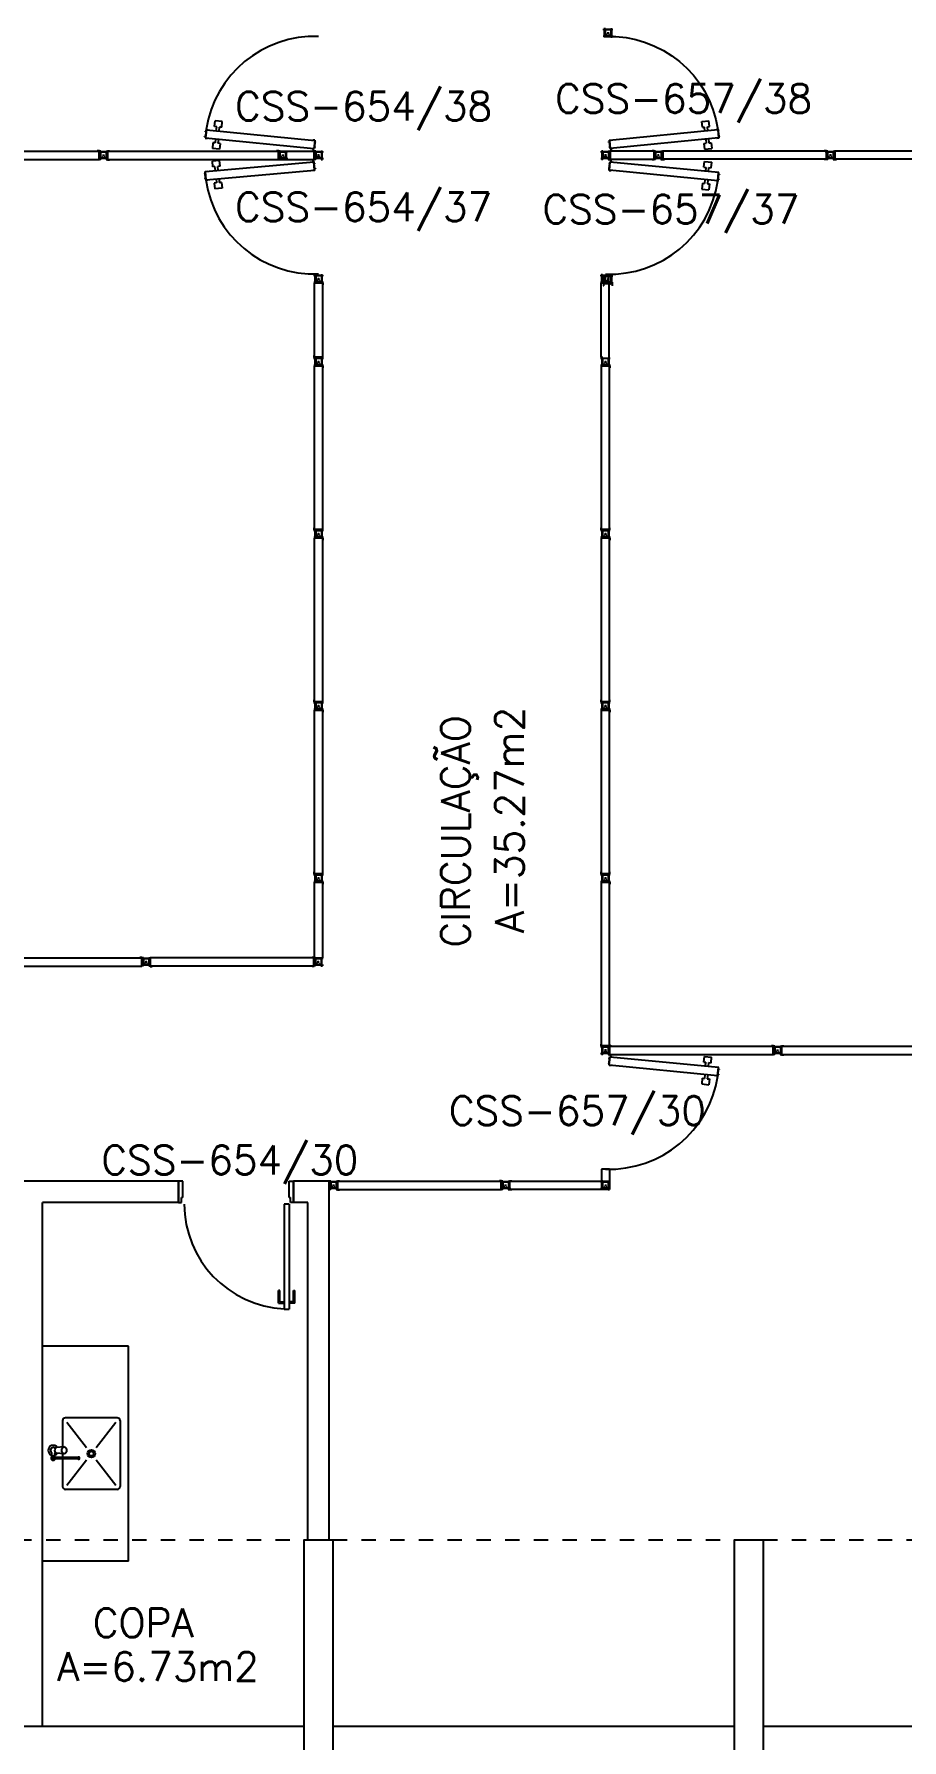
# Model space of a CAD drawing. Extents: x 0 to 244, y -71 to 76.
# Drawn here: x 184.09 to 190.14, y -27.64 to -15.75 of the extents above; entities that cross this region are included whole.
import ezdxf
from ezdxf.enums import TextEntityAlignment as Align

# ---------------------------------------------------------------- set-up
doc = ezdxf.new("R2010")
doc.units = 0
doc.header["$LTSCALE"] = 0.01
doc.header["$MEASUREMENT"] = 0
doc.linetypes.add('HIDDEN2', pattern=[0.1875, 0.125, -0.0625])
doc.layers.get('0').update_dxf_attribs({"linetype": 'CONTINUOUS'})
for name, color, linetype in [('ALV', 2, 'CONTINUOUS'), ('APSAN', 1, 'CONTINUOUS'), ('BANC', 2, 'CONTINUOUS'), ('DIV', 2, 'CONTINUOUS'), ('ESQ', 1, 'CONTINUOUS'), ('ESTR', 3, 'CONTINUOUS'), ('PROJ', 1, 'HIDDEN2'), ('TEXTO', 2, 'CONTINUOUS'), ('TEXTO-ENDEREÇO', 2, 'CONTINUOUS'), ('ÁREA', 2, 'CONTINUOUS')]:
    doc.layers.add(name, color=color, linetype=linetype)
doc.layers.get('0').freeze()
doc.styles.add('UNB-100', font='simplex.shx', dxfattribs={"height": 0.2})
doc.styles.add('UNB-100-1', font='simplex.shx', dxfattribs={"height": 0.2})

# ---------------------------------------------------------------- blocks, each defined once
blk = doc.blocks.new('PILAR-SSN')
blk.add_lwpolyline([(0.197, -42.962), (0.197, -44.462), (-0.003, -44.462), (-0.003, -42.962)], close=True)
blk = doc.blocks.new('MTDIV-SSN')
for p, q in [((-0.0185, 0.0285), (-0.0285, 0.0285)), ((-0.0285, 0.0185), (-0.0285, 0.0285)), ((-0.0265, 0.0185), (-0.0285, 0.0185)), ((-0.0265, 0.0185), (-0.0265, 0.0265)), ((-0.0235, 0.0265), (-0.0265, 0.0265)), ((-0.0235, 0.0215), (-0.0235, 0.0265)), ((-0.0235, -0.0265), (-0.0235, 0.0265)), ((-0.0215, 0.0215), (-0.0235, 0.0215)), ((-0.0215, 0.0265), (-0.0215, 0.0235)), ((-0.0185, 0.0265), (-0.0215, 0.0265)), ((0.0215, 0.0235), (-0.0215, 0.0235)), ((-0.0215, 0.0215), (-0.0215, -0.0215)), ((0.0195, 0.0215), (-0.0195, 0.0215)), ((-0.0195, 0.0215), (-0.0195, -0.0195)), ((-0.0185, 0.0285), (-0.0185, 0.0265)), ((-0.0049, 0), (0.0049, 0)), ((0, 0.0049), (0, -0.0049)), ((0.0185, 0.0265), (0.0185, 0.0285)), ((0.0185, 0.0285), (0.0285, 0.0285)), ((0.0185, 0.0265), (0.0215, 0.0265)), ((0.0195, 0.0215), (0.0195, -0.0195)), ((0.0215, 0.0265), (0.0215, 0.0235)), ((0.0235, 0.0215), (0.0215, 0.0215)), ((0.0215, 0.0215), (0.0215, -0.0215)), ((0.0235, 0.0215), (0.0235, 0.0265)), ((0.0235, 0.0265), (0.0265, 0.0265)), ((0.0235, 0.0265), (0.0235, -0.0265)), ((0.0265, 0.0265), (0.0265, 0.0185)), ((0.0265, 0.0185), (0.0285, 0.0185)), ((0.0285, 0.0185), (0.0285, 0.0285)), ((-0.0285, -0.0185), (-0.0285, -0.0285)), ((-0.0265, -0.0185), (-0.0285, -0.0185)), ((-0.0185, -0.0285), (-0.0285, -0.0285)), ((-0.0265, -0.0265), (-0.0265, -0.0185)), ((-0.0235, -0.0265), (-0.0265, -0.0265)), ((-0.0235, -0.0215), (-0.0235, -0.0265)), ((-0.0075, -0.0215), (-0.0235, -0.0215)), ((-0.0215, -0.0265), (-0.0215, -0.0235)), ((0.0215, -0.0235), (-0.0215, -0.0235)), ((-0.0185, -0.0265), (-0.0215, -0.0265)), ((-0.0095, -0.0195), (-0.0195, -0.0195)), ((-0.0185, -0.0285), (-0.0185, -0.0265)), ((-0.0095, -0.0195), (-0.0095, -0.0115)), ((-0.0075, -0.0115), (-0.0095, -0.0115)), ((-0.0075, -0.0215), (-0.0075, -0.0115)), ((-0.0055, -0.0135), (-0.0075, -0.0135)), ((-0.0055, -0.0215), (-0.0055, -0.0135)), ((0.0055, -0.0215), (-0.0055, -0.0215)), ((0.0055, -0.0215), (0.0055, -0.0135)), ((0.0075, -0.0135), (0.0055, -0.0135)), ((0.0075, -0.0215), (0.0075, -0.0115)), ((0.0095, -0.0115), (0.0075, -0.0115)), ((0.0235, -0.0215), (0.0075, -0.0215)), ((0.0095, -0.0195), (0.0095, -0.0115)), ((0.0195, -0.0195), (0.0095, -0.0195)), ((0.0185, -0.0265), (0.0185, -0.0285)), ((0.0185, -0.0265), (0.0215, -0.0265)), ((0.0185, -0.0285), (0.0285, -0.0285)), ((0.0215, -0.0265), (0.0215, -0.0235)), ((0.0235, -0.0215), (0.0235, -0.0265)), ((0.0235, -0.0265), (0.0265, -0.0265)), ((0.0265, -0.0185), (0.0265, -0.0265)), ((0.0265, -0.0185), (0.0285, -0.0185)), ((0.0285, -0.0185), (0.0285, -0.0285))]:
    blk.add_line(p, q)
blk = doc.blocks.new('PLXD-SSN')
at = {"color": 2}
for p, q in [((-0.194, 0.727), (-0.233, 0.723)), ((-0.229, 0.673), (-0.233, 0.723)), ((-0.192, 0.712), (-0.194, 0.727)), ((-0.164, 0.714), (-0.192, 0.712)), ((-0.172, 0.786), (-0.161, 0.787)), ((-0.172, 0.786), (-0.171, 0.772)), ((-0.169, 0.772), (-0.171, 0.772)), ((-0.17, 0.784), (-0.114, 0.789)), ((-0.17, 0.784), (-0.103, 0.028)), ((-0.159, 0.792), (-0.161, 0.792)), ((-0.161, 0.792), (-0.161, 0.787)), ((-0.159, 0.792), (-0.159, 0.787)), ((-0.159, 0.787), (-0.126, 0.79)), ((-0.124, 0.795), (-0.126, 0.795)), ((-0.126, 0.795), (-0.126, 0.79)), ((-0.124, 0.795), (-0.124, 0.79)), ((-0.124, 0.79), (-0.112, 0.791)), ((-0.114, 0.789), (-0.046, 0.033)), ((-0.112, 0.791), (-0.11, 0.777)), ((-0.11, 0.777), (-0.112, 0.777)), ((-0.107, 0.719), (-0.079, 0.722)), ((-0.08, 0.737), (-0.041, 0.74)), ((-0.079, 0.722), (-0.08, 0.737)), ((-0.036, 0.691), (-0.041, 0.74)), ((-0.189, 0.677), (-0.229, 0.673)), ((-0.162, 0.694), (-0.19, 0.692)), ((-0.189, 0.677), (-0.19, 0.692)), ((-0.106, 0.7), (-0.077, 0.702)), ((-0.076, 0.687), (-0.077, 0.702)), ((-0.076, 0.687), (-0.036, 0.691)), ((-0.105, 0.026), (-0.106, 0.04)), ((-0.104, 0.04), (-0.106, 0.04)), ((-0.105, 0.026), (-0.093, 0.027)), ((-0.103, 0.028), (-0.046, 0.033)), ((-0.092, 0.022), (-0.093, 0.027)), ((-0.09, 0.022), (-0.092, 0.022)), ((-0.091, 0.027), (-0.058, 0.03)), ((-0.09, 0.022), (-0.091, 0.027)), ((-0.057, 0.025), (-0.058, 0.03)), ((-0.055, 0.025), (-0.057, 0.025)), ((-0.056, 0.03), (-0.044, 0.031)), ((-0.055, 0.025), (-0.056, 0.03)), ((-0.045, 0.045), (-0.047, 0.045)), ((-0.044, 0.031), (-0.045, 0.045))]:
    blk.add_line(p, q, dxfattribs=at)
for p, q in [((-0.008, 0), (0.006, 0)), ((0, 0.007), (0, -0.006))]:
    blk.add_line(p, q)
at = {"color": 1}
blk.add_arc((-0.064, 0.029), 0.764, 98.125, 182.1419, dxfattribs=at)
blk = doc.blocks.new('DIV12-SSN')
for p, q in [((-0.005, 0), (0.005, 0)), ((0, -0.005), (0, 0.005)), ((0.024, 0.019), (0.028, 0.019)), ((0.024, 0.019), (0.024, 0.017)), ((0.024, 0.017), (0.028, 0.017)), ((0.028, 0.03), (0.043, 0.03)), ((0.028, 0.019), (0.028, 0.03)), ((0.028, -0.017), (0.028, 0.017)), ((0.03, 0.028), (1.169, 0.028)), ((0.03, -0.029), (0.03, 0.028)), ((0.043, 0.03), (0.043, 0.028)), ((1.157, 0.03), (1.157, 0.028)), ((1.171, 0.03), (1.157, 0.03)), ((1.169, -0.029), (1.169, 0.028)), ((1.171, 0.019), (1.171, 0.03)), ((1.176, 0.019), (1.171, 0.019)), ((1.176, 0.017), (1.171, 0.017)), ((1.171, -0.017), (1.171, 0.017)), ((1.176, 0.019), (1.176, 0.017)), ((1.195, 0), (1.205, 0)), ((1.2, -0.005), (1.2, 0.005)), ((0.024, -0.017), (0.028, -0.017)), ((0.024, -0.017), (0.024, -0.019)), ((0.024, -0.019), (0.028, -0.019)), ((0.028, -0.031), (0.028, -0.019)), ((0.028, -0.031), (0.043, -0.031)), ((0.03, -0.029), (1.169, -0.029)), ((0.043, -0.029), (0.043, -0.031)), ((1.157, -0.029), (1.157, -0.031)), ((1.171, -0.031), (1.157, -0.031)), ((1.176, -0.017), (1.171, -0.017)), ((1.176, -0.019), (1.171, -0.019)), ((1.171, -0.031), (1.171, -0.019)), ((1.176, -0.017), (1.176, -0.019))]:
    blk.add_line(p, q)
blk = doc.blocks.new('PE80-SSN')
at = {"color": 2}
for p, q in [((0.075, 0), (-0.075, 0)), ((-0.075, -0.03), (-0.075, 0)), ((0.075, 0), (0.075, -0.02)), ((0.04, -0.03), (-0.075, -0.03)), ((0.075, -0.02), (0.04, -0.02)), ((0.04, -0.03), (0.04, -0.02)), ((0.085, -0.03), (0.817, -0.03)), ((0.085, -0.03), (0.085, -0.065)), ((0.085, -0.065), (0.817, -0.065)), ((0.817, -0.065), (0.817, -0.03))]:
    blk.add_line(p, q, dxfattribs=at)
at = {"color": 1}
for p, q in [((0.777, 0.01), (0.687, 0.01)), ((0.687, 0), (0.687, 0.01)), ((0.777, 0.01), (0.777, -0.03)), ((0.767, 0), (0.687, 0)), ((0.767, -0.095), (0.687, -0.095)), ((0.687, -0.095), (0.687, -0.105)), ((0.777, -0.105), (0.687, -0.105)), ((0.767, 0), (0.767, -0.03)), ((0.767, -0.095), (0.767, -0.065)), ((0.777, -0.105), (0.777, -0.065))]:
    blk.add_line(p, q, dxfattribs=at)
for p, q in [((0.04, -0.771), (-0.075, -0.771)), ((-0.075, -0.771), (-0.075, -0.801)), ((0.075, -0.801), (-0.075, -0.801)), ((0.075, -0.802), (-0.075, -0.802)), ((0.04, -0.771), (0.04, -0.781)), ((0.075, -0.781), (0.04, -0.781)), ((0.075, -0.801), (0.075, -0.781))]:
    blk.add_line(p, q)
blk.add_arc((0.085, -0.03), 0.731, 270, 357.3429, dxfattribs=at)
blk = doc.blocks.new('INOXA1-P')
for p, q in [((0.22, 0.25), (0.14, 0.25)), ((0.5, 0.25), (0.22, 0.25)), ((0.12, 0.23), (0.12, 0.047)), ((0.15, 0.22), (0.287, 0.043)), ((0.353, 0.043), (0.49, 0.22)), ((0.52, 0.23), (0.52, -0.23)), ((0.043, 0.008), (0.043, -0.022)), ((0.062, 0.04), (0.071, 0.04)), ((0.131, 0.048), (0.076, 0.043)), ((0.131, -0.002), (0.076, 0.003)), ((0.22, -0.027), (0.054, -0.027)), ((0.22, -0.037), (0.054, -0.037)), ((0.063, -0.003), (0.063, -0.021)), ((0.12, -0.001), (0.12, -0.027)), ((0.12, -0.037), (0.12, -0.23)), ((0.15, -0.22), (0.287, -0.043)), ((0.231, -0.027), (0.22, -0.027)), ((0.231, -0.037), (0.22, -0.037)), ((0.353, -0.043), (0.49, -0.22)), ((0.22, -0.25), (0.14, -0.25)), ((0.5, -0.25), (0.22, -0.25))]:
    blk.add_line(p, q)
blk.add_lwpolyline([(0.076, 0.003), (0.072, 0.004), (0.069, 0.009), (0.067, 0.015), (0.066, 0.023), (0.067, 0.031), (0.069, 0.037), (0.072, 0.042), (0.076, 0.043)])
blk.add_lwpolyline([(0.131, 0.048), (0.137, 0.046), (0.143, 0.041), (0.147, 0.033), (0.148, 0.023), (0.147, 0.013), (0.143, 0.006), (0.137, 0), (0.131, -0.002), (0.125, 0), (0.119, 0.006), (0.115, 0.013), (0.114, 0.023), (0.115, 0.033), (0.119, 0.041), (0.125, 0.046)], close=True)
for radius in [0.0266, 0.0163]:
    blk.add_circle((0.32, 0), radius)
for centre, radius, start, end in [((0.14, 0.23), 0.02, 90, 180), ((0.5, 0.23), 0.02, 360, 90), ((0.054, 0.023), 0.0349, 36.1705, 252.2568), ((0.054, 0.023), 0.0189, 62.7367, 235.7375), ((0.073, -0.003), 0.01, 102.8285, 180), ((0.054, 0.023), 0.0349, 285.5373, 323.9987), ((0.054, -0.032), 0.0145, 20.161, 339.839), ((0.054, -0.032), 0.005, 90.0037, 269.9963), ((0.231, -0.032), 0.00738, 222.6559, 137.3441), ((0.231, -0.032), 0.005, 269.9935, 90.0065), ((0.14, -0.23), 0.02, 180, 270), ((0.5, -0.23), 0.02, 270, 360)]:
    blk.add_arc(centre, radius, start, end)
blk = doc.blocks.new('PLXE-SSN')
for p, q in [((0.043, 0.69), (0.048, 0.74)), ((0.121, 0.788), (0.047, 0.032)), ((0.087, 0.736), (0.048, 0.74)), ((0.086, 0.721), (0.087, 0.736)), ((0.114, 0.718), (0.086, 0.721)), ((0.178, 0.782), (0.103, 0.027)), ((0.119, 0.79), (0.118, 0.776)), ((0.118, 0.776), (0.12, 0.776)), ((0.131, 0.789), (0.119, 0.79)), ((0.178, 0.782), (0.121, 0.788)), ((0.131, 0.794), (0.133, 0.794)), ((0.131, 0.794), (0.131, 0.789)), ((0.133, 0.794), (0.133, 0.789)), ((0.166, 0.786), (0.133, 0.789)), ((0.166, 0.791), (0.168, 0.79)), ((0.166, 0.791), (0.166, 0.786)), ((0.168, 0.79), (0.168, 0.785)), ((0.18, 0.784), (0.168, 0.785)), ((0.176, 0.77), (0.178, 0.77)), ((0.18, 0.784), (0.178, 0.77)), ((0.199, 0.71), (0.2, 0.725)), ((0.2, 0.725), (0.24, 0.721)), ((0.235, 0.671), (0.24, 0.721)), ((0.082, 0.686), (0.043, 0.69)), ((0.082, 0.686), (0.084, 0.701)), ((0.112, 0.698), (0.084, 0.701)), ((0.169, 0.693), (0.197, 0.69)), ((0.171, 0.713), (0.199, 0.71)), ((0.195, 0.675), (0.197, 0.69)), ((0.195, 0.675), (0.235, 0.671)), ((-0.008, 0), (0.008, 0)), ((0, 0.006), (0, -0.007)), ((0.044, 0.031), (0.046, 0.045)), ((0.056, 0.029), (0.044, 0.031)), ((0.046, 0.045), (0.048, 0.045)), ((0.103, 0.027), (0.047, 0.032)), ((0.056, 0.024), (0.056, 0.029)), ((0.056, 0.024), (0.058, 0.024)), ((0.091, 0.026), (0.058, 0.029)), ((0.058, 0.024), (0.058, 0.029)), ((0.091, 0.021), (0.091, 0.026)), ((0.091, 0.021), (0.093, 0.021)), ((0.105, 0.025), (0.093, 0.026)), ((0.093, 0.021), (0.093, 0.026)), ((0.104, 0.039), (0.106, 0.039)), ((0.105, 0.025), (0.106, 0.039))]:
    blk.add_line(p, q)
blk.add_arc((0.065, 0.028), 0.764, 357.9063, 81.358)

msp = doc.modelspace()

# ---------------------------------------------------------------- linework, layer by layer
at = {"layer": 'ALV'}
for p, q in [((185.096, -23.742), (183.049, -23.742)), ((185.096, -23.742), (185.096, -23.892)), ((185.897, -23.742), (185.897, -23.892)), ((186.147, -23.742), (185.897, -23.742)), ((186.147, -26.242), (186.147, -23.742)), ((184.147, -27.542), (184.147, -23.892)), ((185.096, -23.892), (184.147, -23.892)), ((185.997, -23.892), (185.897, -23.892)), ((185.997, -26.242), (185.997, -23.892)), ((183.172, -27.542), (185.972, -27.542)), ((186.172, -27.542), (188.972, -27.542)), ((189.172, -27.542), (191.972, -27.542))]:
    msp.add_line(p, q, dxfattribs=at)
at = {"layer": 'BANC'}
for p, q in [((184.747, -24.892), (184.147, -24.892)), ((184.747, -26.392), (184.747, -24.892)), ((184.747, -26.392), (184.147, -26.392))]:
    msp.add_line(p, q, dxfattribs=at)
at = {"layer": 'DIV'}
for p, q in [((183.353, -16.563), (184.542, -16.563)), ((183.353, -16.62), (184.542, -16.62)), ((184.544, -16.561), (184.529, -16.561)), ((184.529, -16.561), (184.529, -16.563)), ((184.529, -16.62), (184.529, -16.622)), ((184.544, -16.622), (184.529, -16.622)), ((184.542, -16.62), (184.542, -16.563)), ((184.544, -16.573), (184.544, -16.561)), ((184.549, -16.573), (184.544, -16.573)), ((184.544, -16.608), (184.544, -16.575)), ((184.549, -16.575), (184.544, -16.575)), ((184.549, -16.608), (184.544, -16.608)), ((184.544, -16.622), (184.544, -16.61)), ((184.549, -16.61), (184.544, -16.61)), ((184.549, -16.573), (184.549, -16.575)), ((184.549, -16.608), (184.549, -16.61)), ((184.567, -16.591), (184.577, -16.591)), ((184.567, -16.591), (184.577, -16.591)), ((184.572, -16.596), (184.572, -16.586)), ((184.572, -16.596), (184.572, -16.586)), ((184.596, -16.573), (184.596, -16.575)), ((184.596, -16.573), (184.601, -16.573)), ((184.596, -16.575), (184.601, -16.575)), ((184.596, -16.608), (184.596, -16.61)), ((184.596, -16.608), (184.601, -16.608)), ((184.596, -16.61), (184.601, -16.61)), ((184.601, -16.573), (184.601, -16.561)), ((184.601, -16.561), (184.615, -16.561)), ((184.601, -16.608), (184.601, -16.575)), ((184.601, -16.622), (184.601, -16.61)), ((184.601, -16.622), (184.615, -16.622)), ((184.603, -16.62), (184.603, -16.563)), ((184.603, -16.563), (185.792, -16.563)), ((184.603, -16.62), (185.792, -16.62)), ((184.615, -16.561), (184.615, -16.563)), ((184.615, -16.62), (184.615, -16.622)), ((185.662, -16.563), (186.041, -16.563)), ((185.662, -16.62), (186.041, -16.62)), ((185.794, -16.561), (185.779, -16.561)), ((185.779, -16.561), (185.779, -16.563)), ((185.779, -16.62), (185.779, -16.622)), ((185.794, -16.622), (185.779, -16.622)), ((185.792, -16.62), (185.792, -16.563)), ((185.794, -16.573), (185.794, -16.561)), ((185.799, -16.573), (185.794, -16.573)), ((185.794, -16.608), (185.794, -16.575)), ((185.799, -16.575), (185.794, -16.575)), ((185.799, -16.608), (185.794, -16.608)), ((185.794, -16.622), (185.794, -16.61)), ((185.799, -16.61), (185.794, -16.61)), ((185.799, -16.573), (185.799, -16.575)), ((185.799, -16.608), (185.799, -16.61)), ((185.817, -16.591), (185.827, -16.591)), ((185.817, -16.591), (185.827, -16.591)), ((185.822, -16.596), (185.822, -16.586)), ((185.822, -16.596), (185.822, -16.586)), ((186.029, -16.561), (186.029, -16.563)), ((186.043, -16.561), (186.029, -16.561)), ((186.029, -16.62), (186.029, -16.622)), ((186.043, -16.622), (186.029, -16.622)), ((186.041, -16.62), (186.041, -16.563)), ((186.043, -16.573), (186.043, -16.561)), ((186.048, -16.573), (186.043, -16.573)), ((186.043, -16.608), (186.043, -16.575)), ((186.048, -16.575), (186.043, -16.575)), ((186.048, -16.608), (186.043, -16.608)), ((186.048, -16.61), (186.043, -16.61)), ((186.043, -16.622), (186.043, -16.61)), ((186.048, -16.573), (186.048, -16.575)), ((186.048, -16.608), (186.048, -16.61)), ((186.067, -16.591), (186.077, -16.591)), ((186.067, -16.591), (186.077, -16.591)), ((186.072, -16.596), (186.072, -16.586)), ((186.072, -16.596), (186.072, -16.586)), ((188.078, -16.591), (188.068, -16.591)), ((188.068, -16.591), (188.078, -16.591)), ((188.073, -16.586), (188.073, -16.596)), ((188.073, -16.586), (188.073, -16.596)), ((188.097, -16.573), (188.102, -16.573)), ((188.097, -16.575), (188.097, -16.573)), ((188.097, -16.575), (188.102, -16.575)), ((188.097, -16.608), (188.102, -16.608)), ((188.097, -16.61), (188.097, -16.608)), ((188.097, -16.61), (188.102, -16.61)), ((188.102, -16.561), (188.116, -16.561)), ((188.102, -16.561), (188.102, -16.573)), ((188.102, -16.575), (188.102, -16.608)), ((188.102, -16.61), (188.102, -16.622)), ((188.102, -16.622), (188.116, -16.622)), ((188.41, -16.563), (188.104, -16.563)), ((188.104, -16.563), (188.104, -16.62)), ((188.41, -16.62), (188.104, -16.62)), ((188.116, -16.563), (188.116, -16.561)), ((188.116, -16.622), (188.116, -16.62)), ((188.398, -16.563), (188.398, -16.561)), ((188.412, -16.561), (188.398, -16.561)), ((188.398, -16.622), (188.398, -16.62)), ((188.412, -16.622), (188.398, -16.622)), ((188.41, -16.563), (188.41, -16.62)), ((188.412, -16.561), (188.412, -16.573)), ((188.417, -16.573), (188.412, -16.573)), ((188.412, -16.575), (188.412, -16.608)), ((188.417, -16.575), (188.412, -16.575)), ((188.417, -16.608), (188.412, -16.608)), ((188.412, -16.61), (188.412, -16.622)), ((188.417, -16.61), (188.412, -16.61)), ((188.417, -16.575), (188.417, -16.573)), ((188.417, -16.61), (188.417, -16.608)), ((188.445, -16.591), (188.435, -16.591)), ((188.44, -16.586), (188.44, -16.596)), ((186.054, -17.476), (186.054, -17.481)), ((186.054, -17.476), (186.056, -17.476)), ((186.056, -17.476), (186.056, -17.481)), ((186.077, -17.452), (186.067, -17.452)), ((186.077, -17.452), (186.067, -17.452)), ((186.072, -17.447), (186.072, -17.457)), ((186.072, -17.457), (186.072, -17.447)), ((186.089, -17.476), (186.089, -17.481)), ((186.089, -17.476), (186.091, -17.476)), ((186.091, -17.476), (186.091, -17.481)), ((188.052, -17.476), (188.052, -17.481)), ((188.052, -17.476), (188.054, -17.476)), ((188.054, -17.476), (188.054, -17.481)), ((188.095, -17.457), (188.085, -17.457)), ((188.087, -17.476), (188.087, -17.481)), ((188.087, -17.476), (188.089, -17.476)), ((188.089, -17.476), (188.089, -17.481)), ((188.09, -17.462), (188.09, -17.452)), ((186.042, -17.481), (186.042, -17.495)), ((186.054, -17.481), (186.042, -17.481)), ((186.042, -17.495), (186.044, -17.495)), ((186.044, -17.999), (186.044, -17.483)), ((186.101, -17.483), (186.044, -17.483)), ((186.089, -17.481), (186.056, -17.481)), ((186.103, -17.481), (186.091, -17.481)), ((186.101, -17.999), (186.101, -17.483)), ((186.101, -17.495), (186.103, -17.495)), ((186.103, -17.481), (186.103, -17.495)), ((188.04, -17.481), (188.04, -17.495)), ((188.052, -17.481), (188.04, -17.481)), ((188.04, -17.495), (188.042, -17.495)), ((188.042, -17.999), (188.042, -17.483)), ((188.099, -17.483), (188.042, -17.483)), ((188.087, -17.481), (188.054, -17.481)), ((188.059, -17.485), (188.059, -17.5)), ((188.071, -17.485), (188.059, -17.485)), ((188.059, -17.5), (188.061, -17.5)), ((188.118, -17.487), (188.061, -17.487)), ((188.071, -17.48), (188.071, -17.485)), ((188.071, -17.48), (188.073, -17.48)), ((188.073, -17.48), (188.073, -17.485)), ((188.106, -17.485), (188.073, -17.485)), ((188.101, -17.481), (188.089, -17.481)), ((188.099, -17.999), (188.099, -17.483)), ((188.099, -17.495), (188.101, -17.495)), ((188.101, -17.481), (188.101, -17.495)), ((188.106, -17.48), (188.106, -17.485)), ((188.106, -17.48), (188.108, -17.48)), ((188.108, -17.48), (188.108, -17.485)), ((188.12, -17.485), (188.108, -17.485)), ((188.118, -17.5), (188.12, -17.5)), ((188.12, -17.485), (188.12, -17.5)), ((186.042, -17.987), (186.044, -17.987)), ((186.042, -18.001), (186.042, -17.987)), ((186.054, -18.001), (186.042, -18.001)), ((186.101, -17.999), (186.044, -17.999)), ((186.054, -18.006), (186.054, -18.001)), ((186.054, -18.006), (186.056, -18.006)), ((186.056, -18.006), (186.056, -18.001)), ((186.089, -18.001), (186.056, -18.001)), ((186.077, -18.03), (186.067, -18.03)), ((186.072, -18.035), (186.072, -18.025)), ((186.089, -18.006), (186.089, -18.001)), ((186.089, -18.006), (186.091, -18.006)), ((186.091, -18.006), (186.091, -18.001)), ((186.103, -18.001), (186.091, -18.001)), ((186.101, -17.987), (186.103, -17.987)), ((186.103, -18.001), (186.103, -17.987)), ((186.077, -21.63), (186.067, -21.63)), ((186.072, -21.635), (186.072, -21.625)), ((186.042, -21.658), (186.042, -21.673)), ((186.054, -21.658), (186.042, -21.658)), ((186.042, -21.673), (186.044, -21.673)), ((186.044, -22.185), (186.044, -21.66)), ((186.101, -21.66), (186.044, -21.66)), ((186.054, -21.653), (186.054, -21.658)), ((186.054, -21.653), (186.056, -21.653)), ((186.056, -21.653), (186.056, -21.658)), ((186.089, -21.658), (186.056, -21.658)), ((186.089, -21.653), (186.089, -21.658)), ((186.089, -21.653), (186.091, -21.653)), ((186.091, -21.653), (186.091, -21.658)), ((186.103, -21.658), (186.091, -21.658)), ((186.101, -22.185), (186.101, -21.66)), ((186.101, -21.673), (186.103, -21.673)), ((186.103, -21.658), (186.103, -21.673)), ((187.371, -23.771), (187.381, -23.771)), ((187.399, -23.752), (187.404, -23.752)), ((187.399, -23.752), (187.399, -23.754)), ((187.399, -23.754), (187.404, -23.754)), ((187.404, -23.74), (187.419, -23.74)), ((187.404, -23.752), (187.404, -23.74)), ((187.404, -23.787), (187.404, -23.754)), ((187.406, -23.742), (188.101, -23.742)), ((187.406, -23.799), (187.406, -23.742)), ((187.419, -23.74), (187.419, -23.742)), ((187.399, -23.787), (187.404, -23.787)), ((187.399, -23.787), (187.399, -23.789)), ((187.399, -23.789), (187.404, -23.789)), ((187.404, -23.801), (187.404, -23.789)), ((187.404, -23.801), (187.419, -23.801)), ((187.406, -23.799), (188.101, -23.799)), ((187.419, -23.799), (187.419, -23.801))]:
    msp.add_line(p, q, dxfattribs=at)
at = {"layer": 'PROJ'}
for p, q in [((183.172, -26.242), (185.972, -26.242)), ((186.172, -26.242), (188.972, -26.242)), ((189.172, -26.242), (191.972, -26.242))]:
    msp.add_line(p, q, dxfattribs=at)
at = {"layer": 'TEXTO-ENDEREÇO'}
for p, q in [((186.044, -22.185), (186.101, -22.185)), ((188.044, -23.658), (188.044, -23.799)), ((188.101, -23.658), (188.044, -23.658)), ((188.101, -23.658), (188.101, -23.799))]:
    msp.add_line(p, q, dxfattribs=at)

# ---------------------------------------------------------------- block references
at = {"layer": 'APSAN'}
msp.add_blockref('INOXA1-P', (184.168, -25.642), dxfattribs=at)
at = {"layer": 'DIV'}
for name, p, rotation in [('PLXE-SSN', (186.072, -16.591), 90), ('PLXD-SSN', (186.072, -16.591), 90), ('PLXE-SSN', (188.073, -16.591), 270), ('DIV12-SSN', (189.64, -16.591), 180), ('DIV12-SSN', (190.84, -16.591), 180), ('DIV12-SSN', (186.072, -19.23), 90), ('DIV12-SSN', (188.072, -19.23), 90), ('DIV12-SSN', (186.072, -20.43), 90), ('DIV12-SSN', (188.072, -20.43), 90), ('DIV12-SSN', (186.072, -21.63), 90), ('DIV12-SSN', (188.072, -21.63), 90), ('DIV12-SSN', (188.072, -22.83), 90), ('PLXE-SSN', (188.072, -22.83), 270)]:
    msp.add_blockref(name, p, dxfattribs=dict(at, rotation=rotation))
for name, p in [('MTDIV-SSN', (188.09, -15.737)), ('MTDIV-SSN', (184.572, -16.591)), ('MTDIV-SSN', (185.822, -16.591)), ('MTDIV-SSN', (186.072, -16.591)), ('MTDIV-SSN', (188.073, -16.591)), ('MTDIV-SSN', (188.44, -16.591)), ('MTDIV-SSN', (189.64, -16.591)), ('MTDIV-SSN', (186.072, -17.452)), ('MTDIV-SSN', (188.071, -17.452)), ('MTDIV-SSN', (188.09, -17.457)), ('MTDIV-SSN', (186.072, -18.03)), ('MTDIV-SSN', (188.072, -18.03)), ('MTDIV-SSN', (186.072, -19.23)), ('MTDIV-SSN', (188.072, -19.23)), ('MTDIV-SSN', (186.072, -20.43)), ('MTDIV-SSN', (188.072, -20.43)), ('MTDIV-SSN', (186.072, -21.63)), ('MTDIV-SSN', (188.072, -21.63)), ('DIV12-SSN', (183.67, -22.214)), ('MTDIV-SSN', (184.87, -22.214)), ('MTDIV-SSN', (186.07, -22.214)), ('MTDIV-SSN', (188.072, -22.83)), ('DIV12-SSN', (188.072, -22.83)), ('MTDIV-SSN', (189.272, -22.83)), ('DIV12-SSN', (189.272, -22.83)), ('MTDIV-SSN', (186.176, -23.771)), ('DIV12-SSN', (186.176, -23.771)), ('MTDIV-SSN', (187.376, -23.771)), ('MTDIV-SSN', (188.072, -23.771))]:
    msp.add_blockref(name, p, dxfattribs=at)
at = {"layer": 'DIV', "xscale": -1, "rotation": 270}
msp.add_blockref('PLXE-SSN', (188.073, -16.591), dxfattribs=at)
at = {"layer": 'DIV', "xscale": -1}
msp.add_blockref('DIV12-SSN', (186.07, -22.214), dxfattribs=at)
at = {"layer": 'ESQ', "rotation": 270}
msp.add_blockref('PE80-SSN', (185.897, -23.817), dxfattribs=at)
at = {"layer": 'ESTR'}
for p in [(185.975, 16.72), (188.975, 16.72)]:
    msp.add_blockref('PILAR-SSN', p, dxfattribs=at)

# ---------------------------------------------------------------- texts
at = {"layer": 'TEXTO', "linetype": 'Continuous', "style": 'UNB-100'}
msp.add_text('CIRCULAÇÃO', height=0.2, rotation=90, dxfattribs=at).set_placement((187.126, -22.114))
at = {"layer": 'TEXTO', "style": 'UNB-100'}
msp.add_text('A=35.27m2', height=0.2, rotation=90, dxfattribs=at).set_placement((187.504, -21.225), align=Align.CENTER)
at = {"layer": 'TEXTO', "linetype": 'Continuous', "style": 'UNB-100'}
msp.add_text('COPA', height=0.2, dxfattribs=at).set_placement((184.498, -26.921))
at = {"layer": 'TEXTO-ENDEREÇO', "style": 'UNB-100-1'}
for s, p in [('CSS-654/38', (185.49, -16.349)), ('CSS-657/38', (187.721, -16.295)), ('CSS-654/37', (185.49, -17.051)), ('CSS-657/37', (187.633, -17.066)), ('CSS-657/30', (186.981, -23.351)), ('CSS-654/30', (184.558, -23.695))]:
    msp.add_text(s, height=0.2, dxfattribs=at).set_placement(p)
at = {"layer": 'ÁREA', "style": 'UNB-100'}
msp.add_text('A=6.73m2', height=0.2, dxfattribs=at).set_placement((184.953, -27.226), align=Align.CENTER)

doc.saveas('drawing.dxf')
